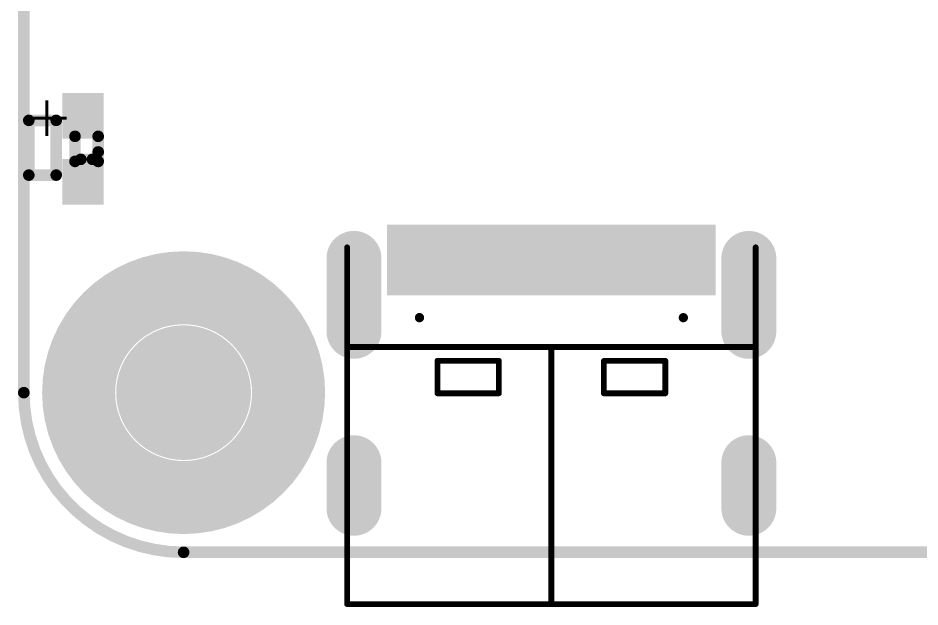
# Model space of a CAD drawing. Header units: millimetres. Extents: x 33.87 to 37.32, y 19.03 to 21.28.
# Drawn here: x 33.875 to 34.653, y 19.028 to 19.536 of the extents above; entities that cross this region are included whole.
import ezdxf

# ---------------------------------------------------------------- set-up
doc = ezdxf.new("R2010")
doc.units = ezdxf.units.MM
doc.header["$MEASUREMENT"] = 0
for name, color, linetype in [('KeepOutLayer', 6, 'Continuous'), ('MidLayer1', 16, 'Continuous'), ('MidLayer2', 76, 'Continuous'), ('MidLayer3', 90, 'Continuous'), ('MidLayer4', 156, 'Continuous'), ('MidLayer5', 130, 'Continuous'), ('MidLayer6', 216, 'Continuous'), ('MultiLayer', 9, 'Continuous'), ('TopLayer', 1, 'Continuous'), ('TopOverlay', 2, 'Continuous'), ('TopPaste', 8, 'Continuous'), ('TopSolder', 216, 'Continuous')]:
    doc.layers.add(name, color=color, linetype=linetype)
doc.styles.get("Standard").update_dxf_attribs({"font": 'txt', "bigfont": 'AllInOneBig.shx'})

# ---------------------------------------------------------------- blocks, each defined once
blk = doc.blocks.new('USB_TYPE_C_16PIN_A_6')
at = {"layer": 'MidLayer1', "const_width": 0.03937}
for points in [[(-0.17028, 0.09872), (-0.17028, 0.03573)], [(0.17028, 0.09872), (0.17028, 0.03573)], [(-0.17028, -0.07766), (-0.17028, -0.11703)], [(0.17028, -0.07766), (0.17028, -0.11703)]]:
    blk.add_lwpolyline(points, dxfattribs=at)
at = {"layer": 'MidLayer1', "const_width": 0.01969}
for points in [[(-0.18012, 0.09872, 1), (-0.16043, 0.09872, 1)], [(0.16043, 0.09872, 1), (0.18012, 0.09872, 1)], [(-0.18012, 0.03573, 1), (-0.16043, 0.03573, 1)], [(0.16043, 0.03573, 1), (0.18012, 0.03573, 1)], [(-0.18012, -0.07766, 1), (-0.16043, -0.07766, 1)], [(0.16043, -0.07766, 1), (0.18012, -0.07766, 1)], [(-0.18012, -0.11703, 1), (-0.16043, -0.11703, 1)], [(0.16043, -0.11703, 1), (0.18012, -0.11703, 1)]]:
    blk.add_lwpolyline(points, format="xyb", close=True, dxfattribs=at)
at = {"layer": 'MidLayer2', "const_width": 0.03937}
for points in [[(-0.17028, 0.09872), (-0.17028, 0.03573)], [(0.17028, 0.09872), (0.17028, 0.03573)], [(-0.17028, -0.07766), (-0.17028, -0.11703)], [(0.17028, -0.07766), (0.17028, -0.11703)]]:
    blk.add_lwpolyline(points, dxfattribs=at)
at = {"layer": 'MidLayer2', "const_width": 0.01969}
for points in [[(-0.18012, 0.09872, 1), (-0.16043, 0.09872, 1)], [(0.16043, 0.09872, 1), (0.18012, 0.09872, 1)], [(-0.18012, 0.03573, 1), (-0.16043, 0.03573, 1)], [(0.16043, 0.03573, 1), (0.18012, 0.03573, 1)], [(-0.18012, -0.07766, 1), (-0.16043, -0.07766, 1)], [(0.16043, -0.07766, 1), (0.18012, -0.07766, 1)], [(-0.18012, -0.11703, 1), (-0.16043, -0.11703, 1)], [(0.16043, -0.11703, 1), (0.18012, -0.11703, 1)]]:
    blk.add_lwpolyline(points, format="xyb", close=True, dxfattribs=at)
at = {"layer": 'MidLayer3', "const_width": 0.03937}
for points in [[(-0.17028, 0.09872), (-0.17028, 0.03573)], [(0.17028, 0.09872), (0.17028, 0.03573)], [(-0.17028, -0.07766), (-0.17028, -0.11703)], [(0.17028, -0.07766), (0.17028, -0.11703)]]:
    blk.add_lwpolyline(points, dxfattribs=at)
at = {"layer": 'MidLayer3', "const_width": 0.01969}
for points in [[(-0.18012, 0.09872, 1), (-0.16043, 0.09872, 1)], [(0.16043, 0.09872, 1), (0.18012, 0.09872, 1)], [(-0.18012, 0.03573, 1), (-0.16043, 0.03573, 1)], [(0.16043, 0.03573, 1), (0.18012, 0.03573, 1)], [(-0.18012, -0.07766, 1), (-0.16043, -0.07766, 1)], [(0.16043, -0.07766, 1), (0.18012, -0.07766, 1)], [(-0.18012, -0.11703, 1), (-0.16043, -0.11703, 1)], [(0.16043, -0.11703, 1), (0.18012, -0.11703, 1)]]:
    blk.add_lwpolyline(points, format="xyb", close=True, dxfattribs=at)
at = {"layer": 'MidLayer4', "const_width": 0.03937}
for points in [[(-0.17028, 0.09872), (-0.17028, 0.03573)], [(0.17028, 0.09872), (0.17028, 0.03573)], [(-0.17028, -0.07766), (-0.17028, -0.11703)], [(0.17028, -0.07766), (0.17028, -0.11703)]]:
    blk.add_lwpolyline(points, dxfattribs=at)
at = {"layer": 'MidLayer4', "const_width": 0.01969}
for points in [[(-0.18012, 0.09872, 1), (-0.16043, 0.09872, 1)], [(0.16043, 0.09872, 1), (0.18012, 0.09872, 1)], [(-0.18012, 0.03573, 1), (-0.16043, 0.03573, 1)], [(0.16043, 0.03573, 1), (0.18012, 0.03573, 1)], [(-0.18012, -0.07766, 1), (-0.16043, -0.07766, 1)], [(0.16043, -0.07766, 1), (0.18012, -0.07766, 1)], [(-0.18012, -0.11703, 1), (-0.16043, -0.11703, 1)], [(0.16043, -0.11703, 1), (0.18012, -0.11703, 1)]]:
    blk.add_lwpolyline(points, format="xyb", close=True, dxfattribs=at)
at = {"layer": 'MidLayer5', "const_width": 0.03937}
for points in [[(-0.17028, 0.09872), (-0.17028, 0.03573)], [(0.17028, 0.09872), (0.17028, 0.03573)], [(-0.17028, -0.07766), (-0.17028, -0.11703)], [(0.17028, -0.07766), (0.17028, -0.11703)]]:
    blk.add_lwpolyline(points, dxfattribs=at)
at = {"layer": 'MidLayer5', "const_width": 0.01969}
for points in [[(-0.18012, 0.09872, 1), (-0.16043, 0.09872, 1)], [(0.16043, 0.09872, 1), (0.18012, 0.09872, 1)], [(-0.18012, 0.03573, 1), (-0.16043, 0.03573, 1)], [(0.16043, 0.03573, 1), (0.18012, 0.03573, 1)], [(-0.18012, -0.07766, 1), (-0.16043, -0.07766, 1)], [(0.16043, -0.07766, 1), (0.18012, -0.07766, 1)], [(-0.18012, -0.11703, 1), (-0.16043, -0.11703, 1)], [(0.16043, -0.11703, 1), (0.18012, -0.11703, 1)]]:
    blk.add_lwpolyline(points, format="xyb", close=True, dxfattribs=at)
at = {"layer": 'MidLayer6', "const_width": 0.03937}
for points in [[(-0.17028, 0.09872), (-0.17028, 0.03573)], [(0.17028, 0.09872), (0.17028, 0.03573)], [(-0.17028, -0.07766), (-0.17028, -0.11703)], [(0.17028, -0.07766), (0.17028, -0.11703)]]:
    blk.add_lwpolyline(points, dxfattribs=at)
at = {"layer": 'MidLayer6', "const_width": 0.01969}
for points in [[(-0.18012, 0.09872, 1), (-0.16043, 0.09872, 1)], [(0.16043, 0.09872, 1), (0.18012, 0.09872, 1)], [(-0.18012, 0.03573, 1), (-0.16043, 0.03573, 1)], [(0.16043, 0.03573, 1), (0.18012, 0.03573, 1)], [(-0.18012, -0.07766, 1), (-0.16043, -0.07766, 1)], [(0.16043, -0.07766, 1), (0.18012, -0.07766, 1)], [(-0.18012, -0.11703, 1), (-0.16043, -0.11703, 1)], [(0.16043, -0.11703, 1), (0.18012, -0.11703, 1)]]:
    blk.add_lwpolyline(points, format="xyb", close=True, dxfattribs=at)
at = {"layer": 'MultiLayer', "const_width": 0.03937}
for points in [[(-0.17028, 0.09872), (-0.17028, 0.03573)], [(0.17028, 0.09872), (0.17028, 0.03573)], [(-0.17028, -0.07766), (-0.17028, -0.11703)], [(0.17028, -0.07766), (0.17028, -0.11703)]]:
    blk.add_lwpolyline(points, dxfattribs=at)
at = {"layer": 'MultiLayer', "const_width": 0.01969}
for points in [[(-0.18012, 0.09872, 1), (-0.16043, 0.09872, 1)], [(0.16043, 0.09872, 1), (0.18012, 0.09872, 1)], [(-0.18012, 0.03573, 1), (-0.16043, 0.03573, 1)], [(0.16043, 0.03573, 1), (0.18012, 0.03573, 1)], [(-0.18012, -0.07766, 1), (-0.16043, -0.07766, 1)], [(0.16043, -0.07766, 1), (0.18012, -0.07766, 1)], [(-0.18012, -0.11703, 1), (-0.16043, -0.11703, 1)], [(0.16043, -0.11703, 1), (0.18012, -0.11703, 1)]]:
    blk.add_lwpolyline(points, format="xyb", close=True, dxfattribs=at)
at = {"layer": 'TopLayer', "const_width": 0.03937}
for points in [[(-0.17028, 0.09872), (-0.17028, 0.03573)], [(0.17028, 0.09872), (0.17028, 0.03573)], [(-0.17028, -0.07766), (-0.17028, -0.11703)], [(0.17028, -0.07766), (0.17028, -0.11703)]]:
    blk.add_lwpolyline(points, dxfattribs=at)
at = {"layer": 'TopLayer', "const_width": 0.01969}
for points in [[(-0.18012, 0.09872, 1), (-0.16043, 0.09872, 1)], [(0.16043, 0.09872, 1), (0.18012, 0.09872, 1)], [(-0.18012, 0.03573, 1), (-0.16043, 0.03573, 1)], [(0.16043, 0.03573, 1), (0.18012, 0.03573, 1)], [(-0.18012, -0.07766, 1), (-0.16043, -0.07766, 1)], [(0.16043, -0.07766, 1), (0.18012, -0.07766, 1)], [(-0.18012, -0.11703, 1), (-0.16043, -0.11703, 1)], [(0.16043, -0.11703, 1), (0.18012, -0.11703, 1)]]:
    blk.add_lwpolyline(points, format="xyb", close=True, dxfattribs=at)
at = {"layer": 'TopLayer'}
for points in [[(-0.11417, 0.12392), (-0.1378, 0.12392), (-0.11417, 0.07077), (-0.1378, 0.07077)], [(-0.08268, 0.12392), (-0.1063, 0.12392), (-0.08268, 0.07077), (-0.1063, 0.07077)], [(-0.0748, 0.07077), (-0.06299, 0.07077), (-0.0748, 0.12392), (-0.06299, 0.12392)], [(-0.05512, 0.07077), (-0.04331, 0.07077), (-0.05512, 0.12392), (-0.04331, 0.12392)], [(-0.03543, 0.07077), (-0.02362, 0.07077), (-0.03543, 0.12392), (-0.02362, 0.12392)], [(-0.00394, 0.12392), (-0.01575, 0.12392), (-0.00394, 0.07077), (-0.01575, 0.07077)], [(0.01575, 0.12392), (0.00394, 0.12392), (0.01575, 0.07077), (0.00394, 0.07077)], [(0.03543, 0.12392), (0.02362, 0.12392), (0.03543, 0.07077), (0.02362, 0.07077)], [(0.05512, 0.12392), (0.04331, 0.12392), (0.05512, 0.07077), (0.04331, 0.07077)], [(0.0748, 0.12392), (0.06299, 0.12392), (0.0748, 0.07077), (0.06299, 0.07077)], [(0.08268, 0.07077), (0.1063, 0.07077), (0.08268, 0.12392), (0.1063, 0.12392)], [(0.11417, 0.07077), (0.1378, 0.07077), (0.11417, 0.12392), (0.1378, 0.12392)]]:
    blk.add_solid(points, dxfattribs=at)
at = {"layer": 'TopOverlay', "const_width": 0.005}
for points in [[(-0.17618, -0.12912), (-0.17618, 0.10824)], [(0.17618, -0.12912), (0.17618, 0.10824)], [(-0.17618, 0.02222), (0.17618, 0.02222)], [(0, -0.1997), (0, 0.02206)], [(-0.09828, 0.01022), (-0.04528, 0.01022)], [(-0.09828, 0.00722), (-0.09828, 0.01022)], [(-0.09828, -0.01778), (-0.09828, 0.00922)], [(-0.04528, -0.01778), (-0.04528, 0.01022)], [(0.04528, -0.01778), (0.04528, 0.01022)], [(0.04528, 0.01022), (0.09828, 0.01022)], [(0.09828, 0.00722), (0.09828, 0.01022)], [(0.09828, -0.01778), (0.09828, 0.00922)], [(-0.09828, -0.01778), (-0.04528, -0.01778)], [(0.04528, -0.01778), (0.09828, -0.01778)], [(-0.17618, -0.1997), (-0.17618, -0.12912)], [(0.17618, -0.1997), (0.17618, -0.12912)], [(-0.17618, -0.1997), (0.17618, -0.1997)]]:
    blk.add_lwpolyline(points, dxfattribs=at)
at = {"layer": 'TopOverlay', "const_width": 0.0025}
for points in [[(-0.17743, 0.10824, 1), (-0.17493, 0.10824, 1)], [(0.17493, 0.10824, 1), (0.17743, 0.10824, 1)], [(-0.17743, 0.02222, 1), (-0.17493, 0.02222, 1)], [(-0.00125, 0.02206, 1), (0.00125, 0.02206, 1)], [(0.17493, 0.02222, 1), (0.17743, 0.02222, 1)], [(-0.09953, 0.01022, 1), (-0.09703, 0.01022, 1)], [(-0.09953, 0.01022, 1), (-0.09703, 0.01022, 1)], [(-0.09953, 0.00922, 1), (-0.09703, 0.00922, 1)], [(-0.09953, 0.00722, 1), (-0.09703, 0.00722, 1)], [(-0.04653, 0.01022, 1), (-0.04403, 0.01022, 1)], [(-0.04653, 0.01022, 1), (-0.04403, 0.01022, 1)], [(0.04403, 0.01022, 1), (0.04653, 0.01022, 1)], [(0.04403, 0.01022, 1), (0.04653, 0.01022, 1)], [(0.09703, 0.01022, 1), (0.09953, 0.01022, 1)], [(0.09703, 0.01022, 1), (0.09953, 0.01022, 1)], [(0.09703, 0.00922, 1), (0.09953, 0.00922, 1)], [(0.09703, 0.00722, 1), (0.09953, 0.00722, 1)], [(-0.09953, -0.01778, 1), (-0.09703, -0.01778, 1)], [(-0.09953, -0.01778, 1), (-0.09703, -0.01778, 1)], [(-0.04653, -0.01778, 1), (-0.04403, -0.01778, 1)], [(-0.04653, -0.01778, 1), (-0.04403, -0.01778, 1)], [(0.04403, -0.01778, 1), (0.04653, -0.01778, 1)], [(0.04403, -0.01778, 1), (0.04653, -0.01778, 1)], [(0.09703, -0.01778, 1), (0.09953, -0.01778, 1)], [(0.09703, -0.01778, 1), (0.09953, -0.01778, 1)], [(-0.17743, -0.12912, 1), (-0.17493, -0.12912, 1)], [(-0.17743, -0.12912, 1), (-0.17493, -0.12912, 1)], [(0.17493, -0.12912, 1), (0.17743, -0.12912, 1)], [(0.17493, -0.12912, 1), (0.17743, -0.12912, 1)], [(-0.17743, -0.1997, 1), (-0.17493, -0.1997, 1)], [(-0.17743, -0.1997, 1), (-0.17493, -0.1997, 1)], [(-0.00125, -0.1997, 1), (0.00125, -0.1997, 1)], [(0.17493, -0.1997, 1), (0.17743, -0.1997, 1)], [(0.17493, -0.1997, 1), (0.17743, -0.1997, 1)]]:
    blk.add_lwpolyline(points, format="xyb", close=True, dxfattribs=at)
at = {"layer": 'TopPaste'}
for points in [[(-0.11417, 0.12392), (-0.1378, 0.12392), (-0.11417, 0.07077), (-0.1378, 0.07077)], [(-0.08268, 0.12392), (-0.1063, 0.12392), (-0.08268, 0.07077), (-0.1063, 0.07077)], [(-0.0748, 0.07077), (-0.06299, 0.07077), (-0.0748, 0.12392), (-0.06299, 0.12392)], [(-0.05512, 0.07077), (-0.04331, 0.07077), (-0.05512, 0.12392), (-0.04331, 0.12392)], [(-0.03543, 0.07077), (-0.02362, 0.07077), (-0.03543, 0.12392), (-0.02362, 0.12392)], [(-0.00394, 0.12392), (-0.01575, 0.12392), (-0.00394, 0.07077), (-0.01575, 0.07077)], [(0.01575, 0.12392), (0.00394, 0.12392), (0.01575, 0.07077), (0.00394, 0.07077)], [(0.03543, 0.12392), (0.02362, 0.12392), (0.03543, 0.07077), (0.02362, 0.07077)], [(0.05512, 0.12392), (0.04331, 0.12392), (0.05512, 0.07077), (0.04331, 0.07077)], [(0.0748, 0.12392), (0.06299, 0.12392), (0.0748, 0.07077), (0.06299, 0.07077)], [(0.08268, 0.07077), (0.1063, 0.07077), (0.08268, 0.12392), (0.1063, 0.12392)], [(0.11417, 0.07077), (0.1378, 0.07077), (0.11417, 0.12392), (0.1378, 0.12392)]]:
    blk.add_solid(points, dxfattribs=at)
at = {"layer": 'TopSolder', "const_width": 0.04737}
for points in [[(-0.17028, 0.09872), (-0.17028, 0.03573)], [(0.17028, 0.09872), (0.17028, 0.03573)], [(-0.17028, -0.07766), (-0.17028, -0.11703)], [(0.17028, -0.07766), (0.17028, -0.11703)]]:
    blk.add_lwpolyline(points, dxfattribs=at)
at = {"layer": 'TopSolder'}
for points, const_width in [([(-0.18212, 0.09872, 1), (-0.15843, 0.09872, 1)], 0.02369), ([(0.15843, 0.09872, 1), (0.18212, 0.09872, 1)], 0.02369), ([(-0.18212, 0.03573, 1), (-0.15843, 0.03573, 1)], 0.02369), ([(0.15843, 0.03573, 1), (0.18212, 0.03573, 1)], 0.02369), ([(-0.11578, 0.04754, 1), (-0.11178, 0.04754, 1)], 0.004), ([(0.11178, 0.04754, 1), (0.11578, 0.04754, 1)], 0.004), ([(-0.18212, -0.07766, 1), (-0.15843, -0.07766, 1)], 0.02369), ([(0.15843, -0.07766, 1), (0.18212, -0.07766, 1)], 0.02369), ([(-0.18212, -0.11703, 1), (-0.15843, -0.11703, 1)], 0.02369), ([(0.15843, -0.11703, 1), (0.18212, -0.11703, 1)], 0.02369)]:
    blk.add_lwpolyline(points, format="xyb", close=True, dxfattribs=dict(at, const_width=const_width))
for points in [[(-0.11017, 0.12792), (-0.1418, 0.12792), (-0.11017, 0.06677), (-0.1418, 0.06677)], [(-0.07868, 0.12792), (-0.1103, 0.12792), (-0.07868, 0.06677), (-0.1103, 0.06677)], [(-0.0788, 0.06677), (-0.05899, 0.06677), (-0.0788, 0.12792), (-0.05899, 0.12792)], [(-0.05912, 0.06677), (-0.03931, 0.06677), (-0.05912, 0.12792), (-0.03931, 0.12792)], [(-0.03943, 0.06677), (-0.01962, 0.06677), (-0.03943, 0.12792), (-0.01962, 0.12792)], [(0.00006, 0.12792), (-0.01975, 0.12792), (0.00006, 0.06677), (-0.01975, 0.06677)], [(0.01975, 0.12792), (-0.00006, 0.12792), (0.01975, 0.06677), (-0.00006, 0.06677)], [(0.03943, 0.12792), (0.01962, 0.12792), (0.03943, 0.06677), (0.01962, 0.06677)], [(0.05912, 0.12792), (0.03931, 0.12792), (0.05912, 0.06677), (0.03931, 0.06677)], [(0.0788, 0.12792), (0.05899, 0.12792), (0.0788, 0.06677), (0.05899, 0.06677)], [(0.07868, 0.06677), (0.1103, 0.06677), (0.07868, 0.12792), (0.1103, 0.12792)], [(0.11017, 0.06677), (0.1418, 0.06677), (0.11017, 0.12792), (0.1418, 0.12792)]]:
    blk.add_solid(points, dxfattribs=at)
blk = doc.blocks.new('LED_0602_SMD_____AK_30')
at = {"layer": 'TopLayer'}
for points in [[(-0.01279, 0.01378), (-0.04429, 0.01378), (-0.01279, -0.01378), (-0.04429, -0.01378)], [(0.04429, 0.01378), (0.01279, 0.01378), (0.04429, -0.01378), (0.01279, -0.01378)]]:
    blk.add_solid(points, dxfattribs=at)
at = {"layer": 'TopOverlay', "const_width": 0.01}
for points in [[(0.00266, 0.01303), (-0.01083, 0.01303)], [(0.01083, 0.01303), (0.00266, 0.01303)], [(0.00902, -0.00197), (0.00902, 0.00803)], [(0.01083, -0.00697), (-0.01083, -0.00697)], [(0.02264, -0.02319), (-0.0246, -0.02319)], [(-0.0246, -0.04681), (-0.0246, -0.02319)], [(0.02264, -0.04681), (0.02264, -0.02319)], [(0.02264, -0.04681), (-0.0246, -0.04681)]]:
    blk.add_lwpolyline(points, dxfattribs=at)
at = {"layer": 'TopOverlay', "const_width": 0.005}
for points in [[(-0.01333, 0.01303, 1), (-0.00833, 0.01303, 1)], [(0.00016, 0.01303, 1), (0.00516, 0.01303, 1)], [(0.00016, 0.01303, 1), (0.00516, 0.01303, 1)], [(0.00833, 0.01303, 1), (0.01333, 0.01303, 1)], [(0.00652, 0.00803, 1), (0.01152, 0.00803, 1)], [(0.00652, -0.00197, 1), (0.01152, -0.00197, 1)], [(-0.01333, -0.00697, 1), (-0.00833, -0.00697, 1)], [(0.00833, -0.00697, 1), (0.01333, -0.00697, 1)], [(-0.0271, -0.02319, 1), (-0.0221, -0.02319, 1)], [(-0.0271, -0.02319, 1), (-0.0221, -0.02319, 1)], [(0.02014, -0.02319, 1), (0.02514, -0.02319, 1)], [(0.02014, -0.02319, 1), (0.02514, -0.02319, 1)], [(-0.0271, -0.04681, 1), (-0.0221, -0.04681, 1)], [(-0.0271, -0.04681, 1), (-0.0221, -0.04681, 1)], [(0.02014, -0.04681, 1), (0.02514, -0.04681, 1)], [(0.02014, -0.04681, 1), (0.02514, -0.04681, 1)]]:
    blk.add_lwpolyline(points, format="xyb", close=True, dxfattribs=at)
at = {"layer": 'TopPaste'}
for points in [[(-0.01279, 0.01378), (-0.04429, 0.01378), (-0.01279, -0.01378), (-0.04429, -0.01378)], [(0.04429, 0.01378), (0.01279, 0.01378), (0.04429, -0.01378), (0.01279, -0.01378)]]:
    blk.add_solid(points, dxfattribs=at)
at = {"layer": 'TopSolder'}
for points in [[(-0.00879, 0.01778), (-0.04829, 0.01778), (-0.00879, -0.01778), (-0.04829, -0.01778)], [(0.04829, 0.01778), (0.00879, 0.01778), (0.04829, -0.01778), (0.00879, -0.01778)]]:
    blk.add_solid(points, dxfattribs=at)
at = {"layer": 'TopOverlay'}
blk.add_text('+', height=0.03937, dxfattribs=at).set_placement((-0.04843, -0.04803))

msp = doc.modelspace()

# ---------------------------------------------------------------- linework, layer by layer
at = {"layer": 'KeepOutLayer', "const_width": 0.01}
for points in [[(33.88, 19.2128), (33.88, 21.14193)], [(34.0178, 19.075), (35.41293, 19.075)]]:
    msp.add_lwpolyline(points, dxfattribs=at)
at = {"layer": 'KeepOutLayer', "const_width": 0.005}
for points in [[(33.8775, 19.2128, 1), (33.8825, 19.2128, 1)], [(33.8775, 19.2128, 1), (33.8825, 19.2128, 1)], [(34.0153, 19.075, 1), (34.0203, 19.075, 1)], [(34.0153, 19.075, 1), (34.0203, 19.075, 1)]]:
    msp.add_lwpolyline(points, format="xyb", close=True, dxfattribs=at)
at = {"layer": 'KeepOutLayer', "const_width": 0.01}
msp.add_lwpolyline([(34.0178, 19.075, -0.414214), (33.88, 19.2128)], format="xyb", dxfattribs=at)
at = {"layer": 'MidLayer1', "const_width": 0.05413}
msp.add_lwpolyline([(33.99073, 19.2128, 1), (34.04486, 19.2128, 1)], format="xyb", close=True, dxfattribs=at)
at = {"layer": 'MidLayer2', "const_width": 0.05413}
msp.add_lwpolyline([(33.99073, 19.2128, 1), (34.04486, 19.2128, 1)], format="xyb", close=True, dxfattribs=at)
at = {"layer": 'MidLayer3', "const_width": 0.05413}
msp.add_lwpolyline([(33.99073, 19.2128, 1), (34.04486, 19.2128, 1)], format="xyb", close=True, dxfattribs=at)
at = {"layer": 'MidLayer4', "const_width": 0.05413}
msp.add_lwpolyline([(33.99073, 19.2128, 1), (34.04486, 19.2128, 1)], format="xyb", close=True, dxfattribs=at)
at = {"layer": 'MidLayer5', "const_width": 0.05413}
msp.add_lwpolyline([(33.99073, 19.2128, 1), (34.04486, 19.2128, 1)], format="xyb", close=True, dxfattribs=at)
at = {"layer": 'MidLayer6', "const_width": 0.05413}
msp.add_lwpolyline([(33.99073, 19.2128, 1), (34.04486, 19.2128, 1)], format="xyb", close=True, dxfattribs=at)
at = {"layer": 'MultiLayer', "const_width": 0.05413}
msp.add_lwpolyline([(33.99073, 19.2128, 1), (34.04486, 19.2128, 1)], format="xyb", close=True, dxfattribs=at)
at = {"layer": 'TopLayer', "const_width": 0.05413}
msp.add_lwpolyline([(33.99073, 19.2128, 1), (34.04486, 19.2128, 1)], format="xyb", close=True, dxfattribs=at)
at = {"layer": 'TopOverlay'}
for points, const_width in [([(34.10835, 19.2128, 1), (33.92724, 19.2128, 1)], 0.06299), ([(33.9115, 19.2128, 1), (33.94299, 19.2128, 1)], 0.0315), ([(34.0926, 19.2128, 1), (34.12409, 19.2128, 1)], 0.0315)]:
    msp.add_lwpolyline(points, format="xyb", close=True, dxfattribs=dict(at, const_width=const_width))
at = {"layer": 'TopSolder', "const_width": 0.05813}
msp.add_lwpolyline([(33.98873, 19.2128, 1), (34.04686, 19.2128, 1)], format="xyb", close=True, dxfattribs=at)

# ---------------------------------------------------------------- block references
at = {"rotation": 270}
msp.add_blockref('LED_0602_SMD_____AK_30', (33.9311, 19.42323), dxfattribs=at)
msp.add_blockref('USB_TYPE_C_16PIN_A_6', (34.335, 19.23))

doc.saveas('drawing.dxf')
